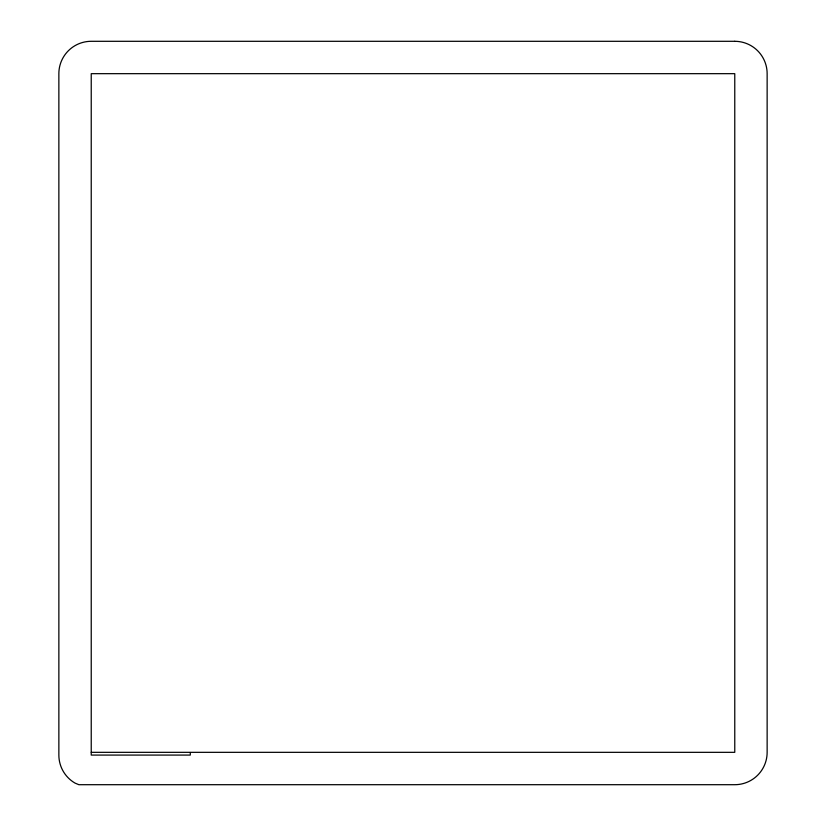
<?xml version="1.0" encoding="UTF-8"?>
<svg xmlns="http://www.w3.org/2000/svg" width="826" height="826" viewBox="0 0 826 826"><rect width="100%" height="100%" fill="white"/><g stroke="black" fill="none" stroke-linecap="round" stroke-linejoin="round"><path stroke-width="1.24" d="M91.232 752.331L734.768 752.331L734.768 73.669L91.232 73.669L91.232 755.078L190.29 755.078L190.29 752.517M734.768 41.3L91.232 41.3A32.369 32.369 0 0 0 58.863 73.669L58.863 755.078A32.369 32.369 0 0 0 75.052 783.11L78.873 784.7L734.768 784.7A32.369 32.369 0 0 0 767.137 752.331L767.137 73.669A32.369 32.369 0 0 0 734.768 41.3"/></g></svg>
